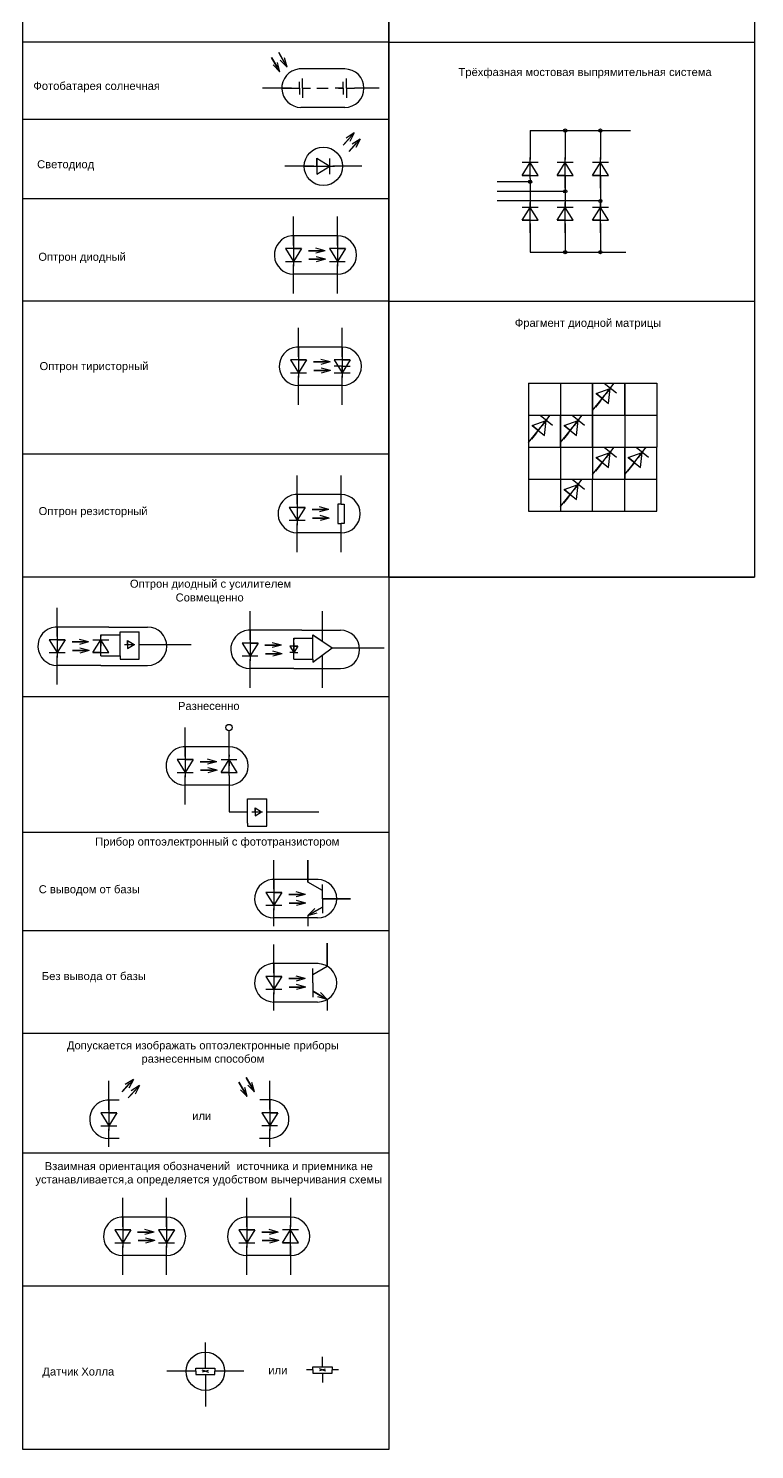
# Model space of a CAD drawing. Header units: millimetres. Extents: x 1912 to 3443, y 1414 to 2353.
# Drawn here: x 2465.9 to 2692.8, y 1452.6 to 1896.6 of the extents above; entities that cross this region are included whole.
import ezdxf

# ---------------------------------------------------------------- set-up
doc = ezdxf.new("R2010")
doc.units = ezdxf.units.MM
doc.styles.get("Standard").update_dxf_attribs({"font": 'arial.ttf'})

msp = doc.modelspace()

# ---------------------------------------------------------------- hatches: boundary and pattern name
h = msp.add_hatch(color=256)
h.dxf.hatch_style = 1
h.paths.add_polyline_path([(2633.1, 1864.68), (2634.1, 1864.68, 1)])
h.paths.add_polyline_path([(2633.6, 1864.68), (2633.1, 1864.68, 0.414214), (2633.6, 1864.18)])
h.paths.add_polyline_path([(2634.1, 1864.68), (2633.6, 1864.68), (2633.6, 1864.18, 0.414214)])
h.paths.add_polyline_path([(2645.07, 1864.68), (2644.57, 1864.68), (2644.57, 1864.18, 0.414214)])
h.paths.add_polyline_path([(2644.07, 1864.68), (2645.07, 1864.68, 1)])
h.paths.add_polyline_path([(2644.57, 1864.68), (2644.07, 1864.68, 0.414214), (2644.57, 1864.18)])
h.paths.add_polyline_path([(2623.13, 1848.68, 0.414214), (2622.63, 1849.18), (2622.63, 1848.18, 0.414214)])
h.paths.add_polyline_path([(2622.63, 1849.18, 0.414214), (2622.13, 1848.68), (2622.63, 1848.68)])
h.paths.add_polyline_path([(2622.63, 1848.68), (2622.13, 1848.68, 0.414214), (2622.63, 1848.18)])
h.paths.add_polyline_path([(2634.1, 1845.68, 0.414214), (2633.6, 1846.18), (2633.6, 1845.18, 0.414214)])
h.paths.add_polyline_path([(2633.6, 1846.18, 0.414214), (2633.1, 1845.68), (2633.6, 1845.68)])
h.paths.add_polyline_path([(2633.6, 1845.68), (2633.1, 1845.68, 0.414214), (2633.6, 1845.18)])
h.paths.add_polyline_path([(2645.07, 1842.68, 0.414214), (2644.57, 1843.18), (2644.57, 1842.18, 0.414214)])
h.paths.add_polyline_path([(2644.57, 1843.18, 0.414214), (2644.07, 1842.68), (2644.57, 1842.68)])
h.paths.add_polyline_path([(2644.57, 1842.68), (2644.07, 1842.68, 0.414214), (2644.57, 1842.18), (2644.57, 1842.21)])
h = msp.add_hatch(color=256)
h.dxf.hatch_style = 1
h.paths.add_polyline_path([(2633.6, 1827.18), (2633.6, 1826.68), (2634.1, 1826.68, 0.414214)])
h.paths.add_polyline_path([(2633.6, 1827.18, 0.414214), (2633.1, 1826.68), (2633.6, 1826.68)])
h.paths.add_polyline_path([(2634.1, 1826.68), (2633.1, 1826.68, 1)])
h.paths.add_polyline_path([(2644.57, 1827.18), (2644.57, 1826.68), (2645.07, 1826.68, 0.414214)])
h.paths.add_polyline_path([(2645.07, 1826.68), (2644.07, 1826.68, 1)])
h.paths.add_polyline_path([(2644.57, 1827.18, 0.414214), (2644.07, 1826.68), (2644.57, 1826.68)])

# ---------------------------------------------------------------- linework, layer by layer
for p, q in [((2578.45, 1892.31), (2074.82, 1892.31)), ((2578.45, 1892.31), (2692.76, 1892.31)), ((2544.42, 1883.04), (2541.82, 1887.54)), ((2541.82, 1887.54), (2543.56, 1884.54)), ((2543.56, 1884.54), (2542.06, 1887.14)), ((2546.68, 1884.51), (2544.08, 1889.01)), ((2544.08, 1889.01), (2545.81, 1886.01)), ((2545.81, 1886.01), (2544.31, 1888.61)), ((2546.68, 1884.51), (2545.9, 1887.41)), ((2544.42, 1883.04), (2542.3, 1885.16)), ((2544.42, 1883.04), (2543.65, 1885.94)), ((2546.68, 1884.51), (2544.55, 1886.63)), ((2564.72, 1883.91), (2550.42, 1883.91)), ((2550.54, 1877.93), (2550.54, 1879.93)), ((2551.54, 1877.93), (2551.54, 1880.93)), ((2564.22, 1877.91), (2564.22, 1879.91)), ((2565.22, 1877.91), (2565.22, 1880.91)), ((2548.04, 1877.93), (2539.04, 1877.93)), ((2545.04, 1877.93), (2549.04, 1877.93)), ((2545.04, 1877.93), (2550.54, 1877.93)), ((2545.04, 1877.93), (2550.54, 1877.93)), ((2548.04, 1877.93), (2547.04, 1877.93)), ((2549.04, 1877.93), (2550.54, 1877.93)), ((2550.54, 1877.93), (2550.54, 1875.93)), ((2551.54, 1877.93), (2554.04, 1877.93)), ((2551.54, 1877.93), (2551.54, 1874.93)), ((2556.04, 1877.93), (2559.04, 1877.92)), ((2559.04, 1877.92), (2559.54, 1877.92)), ((2564.22, 1877.91), (2561.72, 1877.91)), ((2562.72, 1877.91), (2564.22, 1877.91)), ((2564.22, 1877.91), (2564.22, 1875.91)), ((2565.22, 1877.91), (2567.72, 1877.91)), ((2565.22, 1877.91), (2565.22, 1874.91)), ((2575.46, 1877.91), (2567.72, 1877.91)), ((2564.72, 1871.91), (2551.04, 1871.91)), ((2578.45, 1868.14), (2074.82, 1868.14)), ((2567.68, 1863.94), (2564.18, 1860.1)), ((2564.18, 1860.1), (2566.51, 1862.66)), ((2566.51, 1862.66), (2564.5, 1860.44)), ((2567.68, 1863.94), (2565.16, 1862.32)), ((2569.57, 1862.03), (2566.07, 1858.18)), ((2566.07, 1858.18), (2568.4, 1860.75)), ((2567.68, 1863.94), (2566.3, 1861.28)), ((2568.4, 1860.75), (2566.39, 1858.53)), ((2569.57, 1862.03), (2567.05, 1860.41)), ((2569.57, 1862.03), (2568.19, 1859.36)), ((2622.63, 1864.68), (2622.63, 1855.68)), ((2622.63, 1864.68), (2654.02, 1864.68)), ((2633.6, 1864.68), (2633.6, 1855.68)), ((2644.57, 1864.68), (2644.57, 1855.68)), ((2556.03, 1853.5), (2556.03, 1856)), ((2556.03, 1856), (2556.03, 1851)), ((2556.03, 1856), (2560.03, 1853.5)), ((2560.03, 1851), (2560.03, 1855.97)), ((2622.63, 1849.68), (2622.63, 1856.21)), ((2633.6, 1849.68), (2633.6, 1856.21)), ((2644.57, 1849.68), (2644.57, 1856.21)), ((2555.03, 1853.5), (2546.03, 1853.5)), ((2552.03, 1853.5), (2556.03, 1853.5)), ((2555.03, 1853.5), (2554.03, 1853.5)), ((2555.03, 1853.5), (2561.55, 1853.5)), ((2555.03, 1853.5), (2557.03, 1853.5)), ((2556.03, 1853.5), (2556.03, 1854.67)), ((2556.03, 1851), (2560.03, 1853.5)), ((2570.03, 1853.5), (2561.03, 1853.5)), ((2620.13, 1850.68), (2622.63, 1854.68)), ((2625.13, 1854.68), (2620.15, 1854.68)), ((2625.13, 1850.68), (2622.63, 1854.68)), ((2622.63, 1849.68), (2622.63, 1851.68)), ((2631.1, 1850.68), (2633.6, 1854.68)), ((2636.1, 1854.68), (2631.13, 1854.68)), ((2636.1, 1850.68), (2633.6, 1854.68)), ((2633.6, 1849.68), (2633.6, 1851.68)), ((2642.07, 1850.68), (2644.57, 1854.68)), ((2647.07, 1854.68), (2642.1, 1854.68)), ((2647.07, 1850.68), (2644.57, 1854.68)), ((2644.57, 1849.68), (2644.57, 1851.68)), ((2622.63, 1848.68), (2612.34, 1848.68)), ((2622.63, 1850.68), (2620.13, 1850.68)), ((2620.13, 1850.68), (2625.13, 1850.68)), ((2622.63, 1850.68), (2621.45, 1850.68)), ((2622.63, 1849.68), (2622.63, 1848.68)), ((2622.63, 1849.68), (2622.63, 1840.68)), ((2622.63, 1848.68), (2622.63, 1845.68)), ((2633.6, 1850.68), (2631.1, 1850.68)), ((2631.1, 1850.68), (2636.1, 1850.68)), ((2633.6, 1850.68), (2632.43, 1850.68)), ((2633.6, 1846.68), (2633.6, 1850.68)), ((2633.6, 1850.68), (2633.6, 1841.68)), ((2633.6, 1849.68), (2633.6, 1848.68)), ((2633.6, 1849.68), (2633.6, 1840.68)), ((2644.57, 1850.68), (2642.07, 1850.68)), ((2642.07, 1850.68), (2647.07, 1850.68)), ((2644.57, 1850.68), (2643.4, 1850.68)), ((2644.57, 1846.68), (2644.57, 1850.68)), ((2644.57, 1850.68), (2644.57, 1841.68)), ((2644.57, 1849.68), (2644.57, 1848.68)), ((2644.57, 1849.68), (2644.57, 1840.68)), ((2578.45, 1843.38), (2074.82, 1843.38)), ((2633.6, 1845.68), (2612.34, 1845.68)), ((2644.57, 1842.68), (2612.34, 1842.68)), ((2622.63, 1845.68), (2622.63, 1842.68)), ((2620.13, 1836.68), (2622.63, 1840.68)), ((2625.13, 1840.68), (2620.15, 1840.68)), ((2622.63, 1835.68), (2622.63, 1842.21)), ((2625.13, 1836.68), (2622.63, 1840.68)), ((2631.1, 1836.68), (2633.6, 1840.68)), ((2636.1, 1840.68), (2631.13, 1840.68)), ((2633.6, 1835.68), (2633.6, 1842.21)), ((2636.1, 1836.68), (2633.6, 1840.68)), ((2642.07, 1836.68), (2644.57, 1840.68)), ((2647.07, 1840.68), (2642.1, 1840.68)), ((2644.57, 1835.68), (2644.57, 1842.21)), ((2647.07, 1836.68), (2644.57, 1840.68)), ((2548.73, 1828.79), (2548.73, 1837.79)), ((2562.41, 1828.79), (2562.41, 1837.79)), ((2622.63, 1836.68), (2620.13, 1836.68)), ((2620.13, 1836.68), (2625.13, 1836.68)), ((2622.63, 1836.68), (2621.45, 1836.68)), ((2622.63, 1835.68), (2622.63, 1837.68)), ((2622.63, 1832.68), (2622.63, 1836.68)), ((2622.63, 1835.68), (2622.63, 1834.68)), ((2622.63, 1835.68), (2622.63, 1826.68)), ((2633.6, 1836.68), (2631.1, 1836.68)), ((2631.1, 1836.68), (2636.1, 1836.68)), ((2633.6, 1836.68), (2632.43, 1836.68)), ((2633.6, 1835.68), (2633.6, 1837.68)), ((2633.6, 1832.68), (2633.6, 1836.68)), ((2633.6, 1835.68), (2633.6, 1834.68)), ((2633.6, 1835.68), (2633.6, 1826.68)), ((2644.57, 1836.68), (2642.07, 1836.68)), ((2642.07, 1836.68), (2647.07, 1836.68)), ((2644.57, 1836.68), (2643.4, 1836.68)), ((2644.57, 1835.68), (2644.57, 1837.68)), ((2644.57, 1832.68), (2644.57, 1836.68)), ((2644.57, 1835.68), (2644.57, 1834.68)), ((2644.57, 1835.68), (2644.57, 1826.68)), ((2562.41, 1831.79), (2548.11, 1831.79)), ((2548.73, 1831.79), (2548.73, 1827.79)), ((2548.73, 1828.79), (2548.73, 1829.79)), ((2548.75, 1830.81), (2548.75, 1831.81)), ((2562.41, 1831.79), (2562.41, 1827.79)), ((2562.41, 1828.79), (2562.41, 1829.79)), ((2551.23, 1827.79), (2546.23, 1827.79)), ((2546.23, 1827.79), (2548.73, 1823.79)), ((2548.73, 1828.79), (2548.73, 1822.26)), ((2548.73, 1828.79), (2548.73, 1826.79)), ((2548.73, 1827.79), (2551.23, 1827.79)), ((2551.23, 1827.79), (2548.73, 1823.79)), ((2548.73, 1827.79), (2549.91, 1827.79)), ((2558.58, 1827.13), (2553.38, 1827.13)), ((2553.38, 1827.13), (2556.85, 1827.13)), ((2556.85, 1827.13), (2553.85, 1827.13)), ((2558.58, 1827.13), (2555.68, 1827.91)), ((2558.58, 1827.13), (2555.68, 1826.36)), ((2558.73, 1824.45), (2555.83, 1825.22)), ((2564.91, 1827.79), (2559.91, 1827.79)), ((2559.91, 1827.79), (2562.41, 1823.79)), ((2562.41, 1828.79), (2562.41, 1822.26)), ((2562.41, 1828.79), (2562.41, 1826.79)), ((2562.41, 1827.79), (2564.91, 1827.79)), ((2564.91, 1827.79), (2562.41, 1823.79)), ((2562.41, 1827.79), (2563.58, 1827.79)), ((2622.63, 1826.68), (2652.55, 1826.68)), ((2546.23, 1823.79), (2551.21, 1823.79)), ((2548.73, 1813.79), (2548.73, 1822.79)), ((2558.73, 1824.45), (2553.53, 1824.45)), ((2553.53, 1824.45), (2557, 1824.45)), ((2557, 1824.45), (2554, 1824.45)), ((2558.73, 1824.45), (2555.83, 1823.67)), ((2559.91, 1823.79), (2564.88, 1823.79)), ((2562.41, 1813.79), (2562.41, 1822.79)), ((2562.41, 1819.79), (2548.73, 1819.79)), ((2578.45, 1811.37), (2074.82, 1811.37)), ((2578.45, 1811.37), (2692.76, 1811.37)), ((2550.26, 1794.03), (2550.26, 1803.03)), ((2563.93, 1794.03), (2563.93, 1803.03)), ((2563.93, 1797.03), (2549.64, 1797.03)), ((2550.26, 1797.03), (2550.26, 1793.03)), ((2550.26, 1794.03), (2550.26, 1795.03)), ((2550.26, 1794.03), (2550.26, 1787.5)), ((2550.26, 1794.03), (2550.26, 1792.03)), ((2550.28, 1796.04), (2550.28, 1797.04)), ((2563.93, 1797.03), (2563.93, 1793.03)), ((2563.93, 1794.03), (2563.93, 1795.03)), ((2563.93, 1794.03), (2563.93, 1787.5)), ((2563.93, 1794.03), (2563.93, 1792.03)), ((2552.76, 1793.03), (2547.76, 1793.03)), ((2547.76, 1793.03), (2550.26, 1789.03)), ((2550.26, 1793.03), (2552.76, 1793.03)), ((2552.76, 1793.03), (2550.26, 1789.03)), ((2550.26, 1793.03), (2551.43, 1793.03)), ((2560.11, 1792.37), (2554.91, 1792.37)), ((2554.91, 1792.37), (2558.38, 1792.37)), ((2560.25, 1789.68), (2555.06, 1789.68)), ((2555.06, 1789.68), (2558.52, 1789.68)), ((2558.38, 1792.37), (2555.38, 1792.37)), ((2558.52, 1789.68), (2555.52, 1789.68)), ((2560.11, 1792.37), (2557.21, 1793.15)), ((2560.11, 1792.37), (2557.21, 1791.59)), ((2560.25, 1789.68), (2557.36, 1790.46)), ((2560.25, 1789.68), (2557.36, 1788.91)), ((2566.43, 1793.03), (2561.43, 1793.03)), ((2561.43, 1793.03), (2563.93, 1789.03)), ((2561.93, 1791.03), (2561.43, 1791.03)), ((2563.93, 1791.03), (2561.93, 1791.03)), ((2563.93, 1793.03), (2566.43, 1793.03)), ((2566.43, 1793.03), (2563.93, 1789.03)), ((2563.93, 1793.03), (2565.11, 1793.03)), ((2563.93, 1789.03), (2563.93, 1791.03)), ((2563.93, 1791.03), (2566.41, 1791.03)), ((2547.76, 1789.03), (2552.73, 1789.03)), ((2550.26, 1779.03), (2550.26, 1788.03)), ((2563.93, 1785.03), (2550.26, 1785.03)), ((2561.43, 1789.03), (2566.41, 1789.03)), ((2563.93, 1779.03), (2563.93, 1788.03)), ((2622.17, 1785.73), (2622.17, 1775.73)), ((2622.17, 1785.73), (2632.17, 1785.73)), ((2632.17, 1785.73), (2632.17, 1775.73)), ((2632.17, 1785.73), (2632.17, 1775.73)), ((2632.17, 1785.73), (2642.17, 1785.73)), ((2642.17, 1785.73), (2642.17, 1775.73)), ((2642.17, 1775.73), (2642.17, 1785.73)), ((2642.17, 1785.73), (2642.17, 1765.73)), ((2642.17, 1785.73), (2652.17, 1785.73)), ((2642.17, 1785.73), (2642.17, 1765.73)), ((2642.17, 1785.73), (2652.17, 1785.73)), ((2644.57, 1780.21), (2648.62, 1785.33)), ((2649.63, 1782.58), (2645.74, 1785.67)), ((2648.62, 1785.33), (2648.94, 1785.73)), ((2652.17, 1775.73), (2652.17, 1785.73)), ((2652.17, 1785.73), (2652.17, 1765.73)), ((2652.17, 1785.73), (2662.17, 1785.73)), ((2662.17, 1785.73), (2662.17, 1765.73)), ((2642.17, 1777.19), (2645.19, 1781)), ((2643.23, 1782.55), (2647.67, 1784.13)), ((2645.19, 1781), (2643.23, 1782.55)), ((2643.23, 1782.55), (2647.15, 1779.45)), ((2645.19, 1781), (2644.27, 1781.73)), ((2644.57, 1780.21), (2645.81, 1781.78)), ((2647.67, 1784.13), (2646.43, 1782.57)), ((2647.15, 1779.45), (2647.67, 1784.13)), ((2644.57, 1780.21), (2643.06, 1778.3)), ((2644.57, 1780.21), (2643.95, 1779.43)), ((2622.17, 1775.73), (2632.17, 1775.73)), ((2622.17, 1775.73), (2622.17, 1755.73)), ((2622.17, 1775.73), (2632.17, 1775.73)), ((2623.23, 1772.55), (2627.67, 1774.13)), ((2625.19, 1771), (2623.23, 1772.55)), ((2623.23, 1772.55), (2627.15, 1769.45)), ((2625.19, 1771), (2624.27, 1771.73)), ((2624.57, 1770.21), (2628.62, 1775.33)), ((2624.57, 1770.21), (2625.81, 1771.78)), ((2629.63, 1772.58), (2625.74, 1775.67)), ((2627.67, 1774.13), (2626.43, 1772.57)), ((2627.15, 1769.45), (2627.67, 1774.13)), ((2628.62, 1775.33), (2628.94, 1775.73)), ((2632.17, 1765.73), (2632.17, 1775.73)), ((2632.17, 1775.73), (2632.17, 1755.73)), ((2632.17, 1775.73), (2642.17, 1775.73)), ((2632.17, 1775.73), (2632.17, 1755.73)), ((2632.17, 1775.73), (2642.17, 1775.73)), ((2632.17, 1775.73), (2642.17, 1775.73)), ((2633.23, 1772.55), (2637.67, 1774.13)), ((2635.19, 1771), (2633.23, 1772.55)), ((2633.23, 1772.55), (2637.15, 1769.45)), ((2635.19, 1771), (2634.27, 1771.73)), ((2634.57, 1770.21), (2638.62, 1775.33)), ((2634.57, 1770.21), (2635.81, 1771.78)), ((2639.63, 1772.58), (2635.74, 1775.67)), ((2637.67, 1774.13), (2636.43, 1772.57)), ((2637.15, 1769.45), (2637.67, 1774.13)), ((2638.62, 1775.33), (2638.94, 1775.73)), ((2642.17, 1765.73), (2642.17, 1775.73)), ((2642.17, 1775.73), (2642.17, 1755.73)), ((2642.17, 1775.73), (2652.17, 1775.73)), ((2652.17, 1775.73), (2652.17, 1765.73)), ((2652.17, 1775.73), (2652.17, 1755.73)), ((2652.17, 1775.73), (2662.17, 1775.73)), ((2662.17, 1775.73), (2662.17, 1765.73)), ((2622.17, 1767.19), (2625.19, 1771)), ((2624.57, 1770.21), (2623.06, 1768.3)), ((2624.57, 1770.21), (2623.95, 1769.43)), ((2632.17, 1767.19), (2635.19, 1771)), ((2634.57, 1770.21), (2633.06, 1768.3)), ((2634.57, 1770.21), (2633.95, 1769.43)), ((2578.45, 1763.56), (2074.82, 1763.56)), ((2622.17, 1765.73), (2632.17, 1765.73)), ((2632.17, 1765.73), (2642.17, 1765.73)), ((2632.17, 1765.73), (2642.17, 1765.73)), ((2632.17, 1765.73), (2642.17, 1765.73)), ((2642.17, 1765.73), (2642.17, 1755.73)), ((2642.17, 1765.73), (2642.17, 1755.73)), ((2642.17, 1765.73), (2652.17, 1765.73)), ((2642.17, 1765.73), (2652.17, 1765.73)), ((2643.23, 1762.55), (2647.67, 1764.13)), ((2644.57, 1760.21), (2648.62, 1765.33)), ((2649.63, 1762.58), (2645.74, 1765.67)), ((2647.67, 1764.13), (2646.43, 1762.57)), ((2647.15, 1759.45), (2647.67, 1764.13)), ((2648.62, 1765.33), (2648.94, 1765.73)), ((2652.17, 1755.73), (2652.17, 1765.73)), ((2652.17, 1765.73), (2652.17, 1755.73)), ((2652.17, 1765.73), (2652.17, 1755.73)), ((2652.17, 1765.73), (2662.17, 1765.73)), ((2652.17, 1765.73), (2662.17, 1765.73)), ((2653.23, 1762.55), (2657.67, 1764.13)), ((2654.57, 1760.21), (2658.62, 1765.33)), ((2659.63, 1762.58), (2655.74, 1765.67)), ((2657.67, 1764.13), (2656.43, 1762.57)), ((2657.15, 1759.45), (2657.67, 1764.13)), ((2658.62, 1765.33), (2658.94, 1765.73)), ((2662.17, 1755.73), (2662.17, 1765.73)), ((2642.17, 1757.19), (2645.19, 1761)), ((2645.19, 1761), (2643.06, 1758.3)), ((2644.57, 1760.21), (2643.06, 1758.3)), ((2645.19, 1761), (2643.23, 1762.55)), ((2643.23, 1762.55), (2647.15, 1759.45)), ((2644.57, 1760.21), (2643.95, 1759.43)), ((2645.19, 1761), (2644.27, 1761.73)), ((2652.17, 1757.19), (2655.19, 1761)), ((2655.19, 1761), (2653.06, 1758.3)), ((2654.57, 1760.21), (2653.06, 1758.3)), ((2655.19, 1761), (2653.23, 1762.55)), ((2653.23, 1762.55), (2657.15, 1759.45)), ((2654.57, 1760.21), (2653.95, 1759.43)), ((2655.19, 1761), (2654.27, 1761.73)), ((2549.89, 1747.95), (2549.89, 1756.95)), ((2563.56, 1747.95), (2563.56, 1756.95)), ((2622.17, 1755.73), (2632.17, 1755.73)), ((2622.17, 1755.73), (2622.17, 1745.73)), ((2622.17, 1755.73), (2632.17, 1755.73)), ((2632.17, 1755.73), (2632.17, 1745.73)), ((2632.17, 1755.73), (2642.17, 1755.73)), ((2632.17, 1755.73), (2642.17, 1755.73)), ((2633.23, 1752.55), (2637.67, 1754.13)), ((2634.57, 1750.21), (2638.62, 1755.33)), ((2639.63, 1752.58), (2635.74, 1755.67)), ((2637.67, 1754.13), (2636.43, 1752.57)), ((2637.15, 1749.45), (2637.67, 1754.13)), ((2638.62, 1755.33), (2638.94, 1755.73)), ((2642.17, 1745.73), (2642.17, 1755.73)), ((2642.17, 1755.73), (2652.17, 1755.73)), ((2652.17, 1745.73), (2652.17, 1755.73)), ((2652.17, 1755.73), (2662.17, 1755.73)), ((2662.17, 1745.73), (2662.17, 1755.73)), ((2563.56, 1750.95), (2549.27, 1750.95)), ((2549.89, 1750.95), (2549.89, 1746.95)), ((2549.9, 1749.97), (2549.9, 1750.97)), ((2632.17, 1747.19), (2635.19, 1751)), ((2635.19, 1751), (2633.06, 1748.3)), ((2634.57, 1750.21), (2633.06, 1748.3)), ((2635.19, 1751), (2633.23, 1752.55)), ((2633.23, 1752.55), (2637.15, 1749.45)), ((2634.57, 1750.21), (2633.95, 1749.43)), ((2635.19, 1751), (2634.27, 1751.73)), ((2552.39, 1746.95), (2547.39, 1746.95)), ((2547.39, 1746.95), (2549.89, 1742.95)), ((2549.89, 1747.95), (2549.89, 1748.95)), ((2549.89, 1747.95), (2549.89, 1741.42)), ((2549.89, 1747.95), (2549.89, 1745.95)), ((2549.89, 1746.95), (2552.39, 1746.95)), ((2552.39, 1746.95), (2549.89, 1742.95)), ((2549.89, 1746.95), (2551.06, 1746.95)), ((2559.73, 1746.29), (2554.54, 1746.29)), ((2554.54, 1746.29), (2558, 1746.29)), ((2558, 1746.29), (2555, 1746.29)), ((2559.73, 1746.29), (2556.84, 1747.07)), ((2559.73, 1746.29), (2556.84, 1745.52)), ((2563.56, 1747.95), (2562.56, 1747.95)), ((2562.56, 1747.95), (2562.56, 1741.95)), ((2563.56, 1747.95), (2563.56, 1748.95)), ((2563.56, 1747.95), (2564.56, 1747.95)), ((2564.56, 1747.95), (2564.56, 1741.95)), ((2622.17, 1745.73), (2632.17, 1745.73)), ((2632.17, 1745.73), (2642.17, 1745.73)), ((2642.17, 1745.73), (2652.17, 1745.73)), ((2652.17, 1745.73), (2662.17, 1745.73)), ((2547.39, 1742.95), (2552.36, 1742.95)), ((2549.89, 1732.95), (2549.89, 1741.95)), ((2559.88, 1743.61), (2554.68, 1743.61)), ((2554.68, 1743.61), (2558.15, 1743.61)), ((2558.15, 1743.61), (2555.15, 1743.61)), ((2559.88, 1743.61), (2556.98, 1744.38)), ((2559.88, 1743.61), (2556.98, 1742.83)), ((2562.56, 1741.95), (2563.56, 1741.95)), ((2564.56, 1741.95), (2563.56, 1741.95)), ((2563.56, 1732.95), (2563.56, 1741.95)), ((2563.56, 1738.95), (2549.89, 1738.95)), ((2578.45, 1725.1), (2074.82, 1725.1)), ((2578.45, 1725.1), (2692.76, 1725.1)), ((2474.85, 1706.57), (2474.85, 1715.57)), ((2535.11, 1705.56), (2535.11, 1714.56)), ((2557.76, 1705.13), (2557.76, 1714.56)), ((2488.52, 1709.57), (2474.23, 1709.57)), ((2474.85, 1709.57), (2474.85, 1705.57)), ((2474.86, 1708.59), (2474.86, 1709.59)), ((2491.02, 1709.57), (2486.04, 1709.57)), ((2491.02, 1709.57), (2503.11, 1709.57)), ((2477.35, 1705.57), (2472.35, 1705.57)), ((2472.35, 1705.57), (2474.85, 1701.57)), ((2474.85, 1706.57), (2474.85, 1707.57)), ((2474.85, 1706.57), (2474.85, 1700.05)), ((2474.85, 1706.57), (2474.85, 1704.57)), ((2474.85, 1705.57), (2477.35, 1705.57)), ((2477.35, 1705.57), (2474.85, 1701.57)), ((2474.85, 1705.57), (2476.02, 1705.57)), ((2484.69, 1704.92), (2481.8, 1705.69)), ((2486.02, 1701.57), (2488.52, 1705.57)), ((2486.02, 1705.57), (2490.99, 1705.57)), ((2488.52, 1707.1), (2488.52, 1706.57)), ((2488.52, 1700.57), (2488.52, 1707.1)), ((2488.52, 1707.1), (2494.52, 1707.1)), ((2491.02, 1701.57), (2488.52, 1705.57)), ((2488.52, 1705.57), (2488.52, 1703.57)), ((2494.52, 1707.1), (2494.52, 1708.1)), ((2494.52, 1708.1), (2500.52, 1708.1)), ((2494.52, 1700.57), (2494.52, 1707.1)), ((2496.88, 1704.13), (2496.88, 1705.38)), ((2496.88, 1705.38), (2496.88, 1702.88)), ((2496.88, 1705.38), (2498.88, 1704.13)), ((2500.52, 1699.57), (2500.52, 1708.1)), ((2548.79, 1708.56), (2534.5, 1708.56)), ((2535.11, 1708.56), (2535.11, 1704.56)), ((2535.11, 1705.56), (2535.11, 1706.56)), ((2535.11, 1705.56), (2535.11, 1699.04)), ((2535.11, 1705.56), (2535.11, 1703.56)), ((2535.13, 1707.58), (2535.13, 1708.58)), ((2551.29, 1708.56), (2546.31, 1708.56)), ((2548.79, 1706.09), (2548.79, 1705.56)), ((2548.79, 1699.56), (2548.79, 1706.09)), ((2548.79, 1706.09), (2554.79, 1706.09)), ((2551.29, 1708.56), (2563.37, 1708.56)), ((2554.79, 1706.09), (2554.79, 1707.09)), ((2554.79, 1707.09), (2560.79, 1703.12)), ((2554.79, 1707.09), (2557.76, 1705.13)), ((2554.79, 1699.56), (2554.79, 1706.09)), ((2472.35, 1701.57), (2477.32, 1701.57)), ((2474.85, 1691.57), (2474.85, 1700.57)), ((2484.69, 1704.92), (2479.5, 1704.92)), ((2479.5, 1704.92), (2482.96, 1704.92)), ((2484.84, 1702.23), (2479.64, 1702.23)), ((2479.64, 1702.23), (2483.11, 1702.23)), ((2482.96, 1704.92), (2479.96, 1704.92)), ((2483.11, 1702.23), (2480.11, 1702.23)), ((2484.69, 1704.92), (2481.8, 1704.14)), ((2484.84, 1702.23), (2481.94, 1703.01)), ((2484.84, 1702.23), (2481.94, 1701.45)), ((2488.52, 1701.57), (2486.02, 1701.57)), ((2486.02, 1701.57), (2491.02, 1701.57)), ((2488.52, 1701.57), (2487.34, 1701.57)), ((2488.52, 1700.57), (2488.52, 1702.57)), ((2488.52, 1700.57), (2494.52, 1700.57)), ((2494.52, 1700.57), (2494.52, 1699.57)), ((2495.88, 1704.13), (2499.14, 1704.13)), ((2495.88, 1704.13), (2496.88, 1704.13)), ((2496.88, 1702.88), (2498.88, 1704.13)), ((2500.52, 1704.13), (2516.72, 1704.13)), ((2537.61, 1704.56), (2532.61, 1704.56)), ((2532.61, 1704.56), (2535.11, 1700.56)), ((2532.61, 1700.56), (2537.59, 1700.56)), ((2535.11, 1704.56), (2537.61, 1704.56)), ((2537.61, 1704.56), (2535.11, 1700.56)), ((2535.11, 1704.56), (2536.29, 1704.56)), ((2544.96, 1703.91), (2539.77, 1703.91)), ((2539.77, 1703.91), (2543.23, 1703.91)), ((2545.11, 1701.22), (2539.91, 1701.22)), ((2539.91, 1701.22), (2543.38, 1701.22)), ((2543.23, 1703.91), (2540.23, 1703.91)), ((2543.38, 1701.22), (2540.38, 1701.22)), ((2544.96, 1703.91), (2542.06, 1704.68)), ((2544.96, 1703.91), (2542.06, 1703.13)), ((2545.11, 1701.22), (2542.21, 1702)), ((2545.11, 1701.22), (2542.21, 1700.44)), ((2550.04, 1703.63), (2547.54, 1703.63)), ((2547.54, 1703.63), (2548.79, 1701.63)), ((2548.79, 1701.63), (2547.54, 1701.63)), ((2548.79, 1704.63), (2548.79, 1701.36)), ((2548.79, 1704.63), (2548.79, 1703.63)), ((2548.79, 1704.56), (2548.79, 1702.56)), ((2548.79, 1703.63), (2550.04, 1703.63)), ((2550.04, 1703.63), (2548.79, 1701.63)), ((2548.79, 1701.63), (2550.04, 1701.63)), ((2548.79, 1699.56), (2548.79, 1701.56)), ((2554.79, 1698.56), (2560.79, 1703.12)), ((2557.76, 1690.56), (2557.76, 1700.82)), ((2560.79, 1703.12), (2576.99, 1703.12)), ((2488.52, 1697.57), (2474.85, 1697.57)), ((2488.52, 1697.57), (2503.11, 1697.57)), ((2494.52, 1699.57), (2500.52, 1699.57)), ((2535.11, 1690.56), (2535.11, 1699.56)), ((2548.79, 1696.56), (2535.11, 1696.56)), ((2548.79, 1699.56), (2554.79, 1699.56)), ((2548.79, 1696.56), (2563.37, 1696.56)), ((2554.79, 1699.56), (2554.79, 1698.56)), ((2578.45, 1687.8), (2349.82, 1687.8)), ((2514.88, 1669.16), (2514.88, 1678.16)), ((2528.55, 1663.16), (2528.55, 1677.16)), ((2528.55, 1672.16), (2514.26, 1672.16)), ((2514.88, 1672.16), (2514.88, 1668.16)), ((2514.88, 1669.16), (2514.88, 1670.16)), ((2514.89, 1671.18), (2514.89, 1672.18)), ((2528.7, 1672.16), (2526.08, 1672.16)), ((2528.55, 1669.69), (2528.55, 1669.16)), ((2517.38, 1668.16), (2512.38, 1668.16)), ((2512.38, 1668.16), (2514.88, 1664.16)), ((2514.88, 1669.16), (2514.88, 1662.64)), ((2514.88, 1669.16), (2514.88, 1667.16)), ((2514.88, 1668.16), (2517.38, 1668.16)), ((2517.38, 1668.16), (2514.88, 1664.16)), ((2514.88, 1668.16), (2516.05, 1668.16)), ((2524.72, 1667.5), (2519.53, 1667.5)), ((2519.53, 1667.5), (2522.99, 1667.5)), ((2522.99, 1667.5), (2519.99, 1667.5)), ((2524.72, 1667.5), (2521.83, 1668.28)), ((2524.72, 1667.5), (2521.83, 1666.73)), ((2524.87, 1664.82), (2521.97, 1665.59)), ((2526.05, 1664.16), (2528.55, 1668.16)), ((2526.05, 1668.16), (2531.02, 1668.16)), ((2531.05, 1664.16), (2528.55, 1668.16)), ((2528.55, 1668.16), (2528.55, 1666.16)), ((2528.55, 1663.16), (2528.55, 1665.16)), ((2512.38, 1664.16), (2517.35, 1664.16)), ((2514.88, 1654.16), (2514.88, 1663.16)), ((2524.87, 1664.82), (2519.67, 1664.82)), ((2519.67, 1664.82), (2523.14, 1664.82)), ((2523.14, 1664.82), (2520.14, 1664.82)), ((2524.87, 1664.82), (2521.97, 1664.04)), ((2528.55, 1664.16), (2526.05, 1664.16)), ((2526.05, 1664.16), (2531.05, 1664.16)), ((2528.55, 1664.16), (2527.37, 1664.16)), ((2528.55, 1663.16), (2528.55, 1651.88)), ((2528.55, 1660.16), (2514.88, 1660.16)), ((2528.55, 1651.88), (2534.36, 1651.88)), ((2534.36, 1654.85), (2534.36, 1655.85)), ((2534.36, 1655.85), (2540.36, 1655.85)), ((2534.36, 1648.32), (2534.36, 1654.85)), ((2535.72, 1651.88), (2538.98, 1651.88)), ((2535.72, 1651.88), (2536.72, 1651.88)), ((2536.72, 1651.88), (2536.72, 1653.13)), ((2536.72, 1653.13), (2536.72, 1650.63)), ((2536.72, 1653.13), (2538.72, 1651.88)), ((2536.72, 1650.63), (2538.72, 1651.88)), ((2540.36, 1647.32), (2540.36, 1655.85)), ((2540.36, 1651.88), (2556.57, 1651.88)), ((2534.36, 1648.32), (2534.36, 1647.32)), ((2534.36, 1647.32), (2540.36, 1647.32)), ((2578.45, 1645.33), (2074.82, 1645.33)), ((2542.55, 1627.68), (2542.55, 1636.68)), ((2553.22, 1629.88), (2553.22, 1636.68)), ((2553.22, 1636.68), (2553.22, 1629.88)), ((2556.22, 1630.68), (2541.93, 1630.68)), ((2542.55, 1630.68), (2542.55, 1626.68)), ((2542.57, 1629.7), (2542.57, 1630.7)), ((2557.72, 1627.28), (2553.22, 1629.88)), ((2556.38, 1630.68), (2553.75, 1630.68)), ((2545.05, 1626.68), (2540.05, 1626.68)), ((2540.05, 1626.68), (2542.55, 1622.68)), ((2542.55, 1627.68), (2542.55, 1628.68)), ((2542.55, 1627.68), (2542.55, 1621.16)), ((2542.55, 1627.68), (2542.55, 1625.68)), ((2542.55, 1626.68), (2545.05, 1626.68)), ((2545.05, 1626.68), (2542.55, 1622.68)), ((2542.55, 1626.68), (2543.73, 1626.68)), ((2552.4, 1626.03), (2547.2, 1626.03)), ((2547.2, 1626.03), (2550.67, 1626.03)), ((2550.67, 1626.03), (2547.67, 1626.03)), ((2552.4, 1626.03), (2549.5, 1626.8)), ((2552.4, 1626.03), (2549.5, 1625.25)), ((2557.72, 1624.68), (2557.72, 1629.18)), ((2557.72, 1624.68), (2557.72, 1629.18)), ((2540.05, 1622.68), (2545.03, 1622.68)), ((2542.55, 1616.08), (2542.55, 1621.68)), ((2552.55, 1623.34), (2547.35, 1623.34)), ((2547.35, 1623.34), (2550.81, 1623.34)), ((2550.81, 1623.34), (2547.81, 1623.34)), ((2552.55, 1623.34), (2549.65, 1624.12)), ((2552.55, 1623.34), (2549.65, 1622.56)), ((2553.22, 1619.49), (2557.72, 1622.08)), ((2553.22, 1619.49), (2555.35, 1621.61)), ((2557.72, 1622.08), (2554.72, 1620.35)), ((2554.72, 1620.35), (2557.32, 1621.85)), ((2557.72, 1624.68), (2557.72, 1620.18)), ((2557.72, 1624.68), (2557.72, 1620.18)), ((2557.72, 1624.68), (2566.51, 1624.68)), ((2566.51, 1624.68), (2557.72, 1624.68)), ((2556.22, 1618.68), (2542.55, 1618.68)), ((2553.22, 1619.49), (2556.12, 1620.26)), ((2553.22, 1619.49), (2553.22, 1616.08)), ((2578.45, 1614.61), (2349.82, 1614.61)), ((2542.54, 1601.41), (2542.54, 1610.41)), ((2559.21, 1603.61), (2559.21, 1610.84)), ((2559.21, 1610.84), (2559.21, 1603.61)), ((2556.21, 1604.41), (2541.92, 1604.41)), ((2542.54, 1604.41), (2542.54, 1600.41)), ((2542.56, 1603.43), (2542.56, 1604.43)), ((2556.37, 1604.41), (2553.74, 1604.41)), ((2554.71, 1601.01), (2559.21, 1603.61)), ((2554.71, 1598.41), (2554.71, 1602.91)), ((2554.71, 1598.41), (2554.71, 1602.91)), ((2545.04, 1600.41), (2540.04, 1600.41)), ((2540.04, 1600.41), (2542.54, 1596.41)), ((2542.54, 1601.41), (2542.54, 1602.41)), ((2542.54, 1601.41), (2542.54, 1594.89)), ((2542.54, 1601.41), (2542.54, 1599.41)), ((2542.54, 1600.41), (2545.04, 1600.41)), ((2545.04, 1600.41), (2542.54, 1596.41)), ((2542.54, 1600.41), (2543.71, 1600.41)), ((2552.39, 1599.76), (2547.19, 1599.76)), ((2547.19, 1599.76), (2550.65, 1599.76)), ((2550.65, 1599.76), (2547.65, 1599.76)), ((2552.39, 1599.76), (2549.49, 1600.53)), ((2552.39, 1599.76), (2549.49, 1598.98)), ((2554.71, 1598.41), (2554.71, 1593.91)), ((2554.71, 1598.41), (2554.71, 1593.91)), ((2540.04, 1596.41), (2545.01, 1596.41)), ((2542.54, 1589.81), (2542.54, 1595.41)), ((2552.53, 1597.07), (2547.34, 1597.07)), ((2547.34, 1597.07), (2550.8, 1597.07)), ((2550.8, 1597.07), (2547.8, 1597.07)), ((2552.53, 1597.07), (2549.64, 1597.85)), ((2552.53, 1597.07), (2549.64, 1596.29)), ((2559.21, 1593.22), (2554.71, 1595.82)), ((2554.71, 1595.82), (2557.71, 1594.08)), ((2557.71, 1594.08), (2555.11, 1595.58)), ((2559.21, 1593.22), (2556.31, 1593.99)), ((2559.21, 1593.22), (2557.09, 1595.34)), ((2556.21, 1592.41), (2542.54, 1592.41)), ((2559.21, 1593.22), (2559.21, 1589.81)), ((2578.45, 1582.58), (2235.5, 1582.58)), ((2491.02, 1558.77), (2491.02, 1567.77)), ((2498.67, 1568.22), (2495.17, 1564.37)), ((2498.67, 1568.22), (2496.14, 1566.6)), ((2498.67, 1568.22), (2497.29, 1565.55)), ((2534.24, 1562.86), (2531.64, 1567.36)), ((2531.64, 1567.36), (2533.38, 1564.36)), ((2536.5, 1564.33), (2533.9, 1568.83)), ((2533.9, 1568.83), (2535.63, 1565.83)), ((2535.63, 1565.83), (2534.13, 1568.43)), ((2541.28, 1558.82), (2541.28, 1567.82)), ((2495.17, 1564.37), (2497.5, 1566.94)), ((2497.5, 1566.94), (2495.49, 1564.72)), ((2500.56, 1566.3), (2497.06, 1562.46)), ((2497.06, 1562.46), (2499.39, 1565.02)), ((2499.39, 1565.02), (2497.38, 1562.8)), ((2500.56, 1566.3), (2498.03, 1564.68)), ((2500.56, 1566.3), (2499.18, 1563.64)), ((2533.38, 1564.36), (2531.88, 1566.96)), ((2534.24, 1562.86), (2532.12, 1564.98)), ((2534.24, 1562.86), (2533.47, 1565.76)), ((2536.5, 1564.33), (2534.38, 1566.45)), ((2536.5, 1564.33), (2535.72, 1567.23)), ((2494.21, 1561.77), (2490.4, 1561.77)), ((2491.02, 1561.77), (2491.02, 1557.77)), ((2491.02, 1558.77), (2491.02, 1559.77)), ((2491.02, 1558.77), (2491.02, 1552.24)), ((2491.02, 1558.77), (2491.02, 1556.77)), ((2491.04, 1560.79), (2491.04, 1561.79)), ((2541.95, 1561.84), (2538.14, 1561.84)), ((2541.28, 1561.82), (2541.28, 1557.82)), ((2541.28, 1558.82), (2541.28, 1559.82)), ((2541.28, 1558.82), (2541.28, 1552.29)), ((2541.28, 1558.82), (2541.28, 1556.82)), ((2541.3, 1560.84), (2541.3, 1561.84)), ((2493.52, 1557.77), (2488.52, 1557.77)), ((2488.52, 1557.77), (2491.02, 1553.77)), ((2491.02, 1557.77), (2493.52, 1557.77)), ((2493.52, 1557.77), (2491.02, 1553.77)), ((2491.02, 1557.77), (2492.19, 1557.77)), ((2543.78, 1557.82), (2538.78, 1557.82)), ((2538.78, 1557.82), (2541.28, 1553.82)), ((2541.28, 1557.82), (2543.78, 1557.82)), ((2543.78, 1557.82), (2541.28, 1553.82)), ((2541.28, 1557.82), (2542.45, 1557.82)), ((2488.52, 1553.77), (2493.49, 1553.77)), ((2491.02, 1547.17), (2491.02, 1552.77)), ((2494.21, 1549.77), (2491.02, 1549.77)), ((2541.26, 1549.82), (2538.07, 1549.82)), ((2538.78, 1553.82), (2543.75, 1553.82)), ((2541.28, 1547.22), (2541.28, 1552.82)), ((2349.82, 1545.25), (2578.45, 1545.25)), ((2495.34, 1522.21), (2495.34, 1531.21)), ((2509.01, 1522.21), (2509.01, 1531.21)), ((2534.11, 1522.21), (2534.11, 1531.21)), ((2547.78, 1531.21), (2547.78, 1522.21)), ((2509.01, 1525.21), (2494.72, 1525.21)), ((2495.34, 1525.21), (2495.34, 1521.21)), ((2495.34, 1522.21), (2495.34, 1523.21)), ((2495.36, 1524.22), (2495.36, 1525.22)), ((2509.01, 1525.21), (2509.01, 1521.21)), ((2509.01, 1522.21), (2509.01, 1523.21)), ((2547.78, 1525.21), (2533.49, 1525.21)), ((2534.11, 1525.21), (2534.11, 1521.21)), ((2534.11, 1522.21), (2534.11, 1523.21)), ((2534.13, 1524.22), (2534.13, 1525.22)), ((2497.84, 1521.21), (2492.84, 1521.21)), ((2492.84, 1521.21), (2495.34, 1517.21)), ((2495.34, 1522.21), (2495.34, 1515.68)), ((2495.34, 1522.21), (2495.34, 1520.21)), ((2495.34, 1521.21), (2497.84, 1521.21)), ((2497.84, 1521.21), (2495.34, 1517.21)), ((2495.34, 1521.21), (2496.51, 1521.21)), ((2505.19, 1520.55), (2499.99, 1520.55)), ((2499.99, 1520.55), (2503.46, 1520.55)), ((2503.46, 1520.55), (2500.46, 1520.55)), ((2505.19, 1520.55), (2502.29, 1521.33)), ((2505.19, 1520.55), (2502.29, 1519.77)), ((2505.33, 1517.86), (2502.44, 1518.64)), ((2511.51, 1521.21), (2506.51, 1521.21)), ((2506.51, 1521.21), (2509.01, 1517.21)), ((2509.01, 1522.21), (2509.01, 1515.68)), ((2509.01, 1522.21), (2509.01, 1520.21)), ((2509.01, 1521.21), (2511.51, 1521.21)), ((2511.51, 1521.21), (2509.01, 1517.21)), ((2509.01, 1521.21), (2510.19, 1521.21)), ((2536.61, 1521.21), (2531.61, 1521.21)), ((2531.61, 1521.21), (2534.11, 1517.21)), ((2534.11, 1522.21), (2534.11, 1515.68)), ((2534.11, 1522.21), (2534.11, 1520.21)), ((2534.11, 1521.21), (2536.61, 1521.21)), ((2536.61, 1521.21), (2534.11, 1517.21)), ((2534.11, 1521.21), (2535.28, 1521.21)), ((2543.96, 1520.55), (2538.76, 1520.55)), ((2538.76, 1520.55), (2542.23, 1520.55)), ((2542.23, 1520.55), (2539.23, 1520.55)), ((2543.96, 1520.55), (2541.06, 1521.33)), ((2543.96, 1520.55), (2541.06, 1519.77)), ((2544.1, 1517.86), (2541.21, 1518.64)), ((2545.28, 1517.21), (2547.78, 1521.21)), ((2550.28, 1521.21), (2545.31, 1521.21)), ((2547.78, 1516.21), (2547.78, 1522.73)), ((2550.28, 1517.21), (2547.78, 1521.21)), ((2492.84, 1517.21), (2497.81, 1517.21)), ((2495.34, 1507.21), (2495.34, 1516.21)), ((2505.33, 1517.86), (2500.14, 1517.86)), ((2500.14, 1517.86), (2503.6, 1517.86)), ((2503.6, 1517.86), (2500.6, 1517.86)), ((2505.33, 1517.86), (2502.44, 1517.09)), ((2506.51, 1517.21), (2511.49, 1517.21)), ((2509.01, 1507.21), (2509.01, 1516.21)), ((2531.61, 1517.21), (2536.58, 1517.21)), ((2534.11, 1507.21), (2534.11, 1516.21)), ((2544.1, 1517.86), (2538.91, 1517.86)), ((2538.91, 1517.86), (2542.37, 1517.86)), ((2542.37, 1517.86), (2539.37, 1517.86)), ((2544.1, 1517.86), (2541.21, 1517.09)), ((2547.78, 1517.21), (2545.28, 1517.21)), ((2545.28, 1517.21), (2550.28, 1517.21)), ((2547.78, 1517.21), (2546.61, 1517.21)), ((2547.78, 1516.21), (2547.78, 1518.21)), ((2547.78, 1513.21), (2547.78, 1517.21)), ((2547.78, 1516.21), (2547.78, 1515.21)), ((2547.78, 1516.21), (2547.78, 1507.21)), ((2509.01, 1513.21), (2495.34, 1513.21)), ((2547.78, 1513.21), (2534.11, 1513.21)), ((2578.45, 1503.65), (2349.82, 1503.65)), ((2521.16, 1478.05), (2521.16, 1486.08)), ((2557.78, 1478.48), (2557.78, 1481.52)), ((2518.16, 1477.05), (2509.16, 1477.05)), ((2518.16, 1477.05), (2517.16, 1477.05)), ((2518.16, 1477.05), (2518.16, 1478.05)), ((2518.16, 1478.05), (2524.16, 1478.05)), ((2518.16, 1477.05), (2518.16, 1476.05)), ((2518.16, 1476.05), (2524.16, 1476.05)), ((2521.16, 1477.05), (2520.21, 1477.37)), ((2521.16, 1477.05), (2520.21, 1476.74)), ((2521.16, 1477.05), (2522.11, 1477.37)), ((2521.16, 1477.05), (2522.11, 1476.74)), ((2521.16, 1476.05), (2521.16, 1466.09)), ((2524.16, 1478.05), (2524.16, 1477.05)), ((2524.16, 1476.05), (2524.16, 1477.05)), ((2533.16, 1477.05), (2524.16, 1477.05)), ((2554.78, 1477.48), (2552.78, 1477.48)), ((2554.78, 1477.48), (2553.78, 1477.48)), ((2554.78, 1477.48), (2554.78, 1478.48)), ((2554.78, 1478.48), (2560.78, 1478.48)), ((2554.78, 1477.48), (2554.78, 1476.48)), ((2554.78, 1476.48), (2560.78, 1476.48)), ((2557.78, 1477.48), (2556.83, 1477.8)), ((2557.78, 1477.48), (2556.83, 1477.17)), ((2557.78, 1477.48), (2558.73, 1477.8)), ((2557.78, 1477.48), (2558.73, 1477.17)), ((2557.78, 1476.48), (2557.78, 1473.52)), ((2560.78, 1478.48), (2560.78, 1477.48)), ((2560.78, 1476.48), (2560.78, 1477.48)), ((2562.78, 1477.48), (2560.78, 1477.48))]:
    msp.add_line(p, q)
for points in [[(2464.13, 2078.72), (2578.45, 2078.72), (2578.45, 1452.59), (2464.13, 1452.59)], [(2578.45, 2078.72), (2692.76, 2078.72), (2692.76, 1725.1), (2578.45, 1725.1)]]:
    msp.add_lwpolyline(points, close=True)
for centre, radius in [((2633.6, 1864.68), 0.5), ((2644.57, 1864.68), 0.5), ((2558.03, 1853.5), 6), ((2622.63, 1848.68), 0.5), ((2633.6, 1845.68), 0.5), ((2644.57, 1842.68), 0.5), ((2633.6, 1826.68), 0.5), ((2644.57, 1826.68), 0.5), ((2528.55, 1678.16), 1), ((2521.16, 1477.05), 6)]:
    msp.add_circle(centre, radius)
for centre, radius, start, end in [((2551.06, 1877.93), 6.02, 96.0796, 269.8313), ((2564.72, 1877.91), 6, 270, 90), ((2548.75, 1825.81), 6.02, 96.0796, 269.8313), ((2562.41, 1825.79), 6, 270, 90), ((2550.28, 1791.04), 6.02, 96.0796, 269.8313), ((2563.93, 1791.03), 6, 270, 90), ((2549.9, 1744.97), 6.02, 96.0796, 269.8313), ((2563.56, 1744.95), 6, 270, 90), ((2474.86, 1703.59), 6.02, 96.0796, 269.8313), ((2503.11, 1703.57), 6, 270, 90), ((2535.13, 1702.58), 6.02, 96.0796, 269.8313), ((2563.37, 1702.56), 6, 270, 90), ((2514.89, 1666.18), 6.02, 96.0796, 269.8313), ((2528.55, 1666.16), 6, 270, 90), ((2542.57, 1624.7), 6.02, 96.0796, 269.8313), ((2556.22, 1624.68), 6, 270, 90), ((2542.56, 1598.43), 6.02, 96.0796, 269.8313), ((2556.21, 1598.41), 6, 270, 90), ((2491.04, 1555.79), 6.02, 96.0796, 269.8313), ((2541.27, 1555.84), 6.02, 269.9155, 83.6671), ((2495.36, 1519.22), 6.02, 96.0796, 269.8313), ((2509.01, 1519.21), 6, 270, 90), ((2534.13, 1519.22), 6.02, 96.0796, 269.8313), ((2547.78, 1519.21), 6, 270, 90)]:
    msp.add_arc(centre, radius, start, end)

# ---------------------------------------------------------------- texts
at = {"color": 240, "true_color": 0xed1f24, "insert": (2600.26, 1884.21), "char_height": 2.5, "attachment_point": 1}
msp.add_mtext_dynamic_manual_height_columns('Трёхфазная мостовая выпрямительная система', width=104.632, gutter_width=12.5, heights=[-3.21], dxfattribs=at)
at = {"char_height": 2.5, "attachment_point": 1}
for s, width, heights, insert in [('Фотобатарея солнечная', 56.3975, [-3.25], (2467.42, 1879.88)), ('Светодиод', 56.3975, [-3.06], (2468.59, 1855.4)), ('Оптрон диодный', 56.3975, [-3.24], (2468.98, 1826.49)), ('Оптрон тиристорный', 56.3975, [-3.24], (2469.35, 1792.34)), ('Оптрон резисторный', 56.3975, [-3.24], (2469.07, 1747.05)), ('Оптрон диодный с усилителем ', 56.3975, [-3.28], (2497.59, 1724.35)), ('Совмещенно', 56.3975, [-3.06], (2511.86, 1720.05)), ('Разнесенно', 56.3975, [-2.54], (2512.62, 1686.16)), ('Прибор оптоэлектронный с фототранзистором', 94.9376, [-3.25], (2486.74, 1643.79)), ('С выводом от базы', 56.3975, [-3.07], (2469.1, 1628.9)), ('Без вывода от базы', 56.3975, [-3.07], (2470.08, 1601.77)), ('\\pxqc;Допускается изображать оптоэлектронные приборы разнесенным способом', 99.4628, [-7.48], (2470.66, 1580.13)), ('или', 56.3975, [-2.51], (2517.05, 1558.07)), ('\\pxqc;Взаимная ориентация обозначений  источника и приемника не устанавливается,а определяется удобством вычерчивания схемы', 108.6426, [22.94], (2467.91, 1542.4)), ('Датчик Холла', 56.3975, [-3.08], (2470.23, 1478.23)), ('или', 56.3975, [-2.51], (2540.83, 1478.63))]:
    msp.add_mtext_dynamic_manual_height_columns(s, width=width, gutter_width=12.5, heights=heights, dxfattribs=dict(at, insert=insert))
at = {"color": 242, "true_color": 0xcd2027, "insert": (2617.84, 1805.85), "char_height": 2.5, "attachment_point": 1}
msp.add_mtext_dynamic_manual_height_columns('Фрагмент диодной матрицы', width=56.3975, gutter_width=12.5, heights=[-3.21], dxfattribs=at)

doc.saveas('drawing.dxf')
